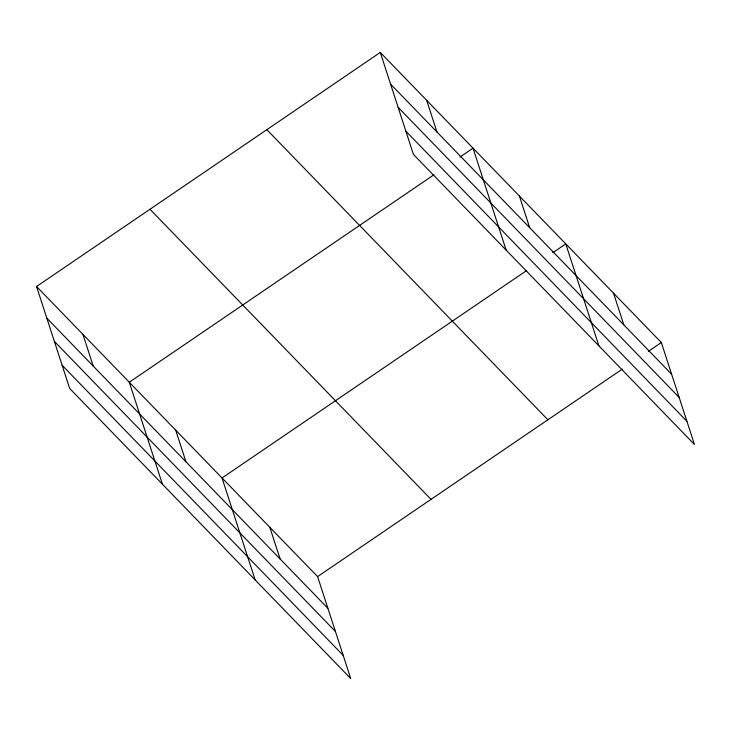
<?xml version="1.0" encoding="UTF-8"?>
<svg xmlns="http://www.w3.org/2000/svg" width="731" height="731" viewBox="0 0 731 731"><rect width="100%" height="100%" fill="white"/><g stroke="black" fill="none" stroke-linecap="round" stroke-linejoin="round"><path stroke-width="1.1" d="M36.55 286.515L317.592 576.613L350.716 678.569L69.673 388.472L36.55 286.515L380.284 52.431L661.327 342.528L694.45 444.485L413.408 154.387L380.284 52.431M433.976 174.755L129.296 382.249L162.419 484.205M460.009 157.028L473.03 148.165L506.154 250.112M526.722 270.488L222.032 477.983L255.165 579.939M552.755 252.762L565.767 243.898L598.899 345.845M317.592 576.613L622.273 369.128M648.306 351.392L661.327 342.528M390.582 84.12L671.615 374.217M398.112 107.302L679.154 397.408M405.879 131.196L686.912 421.294M266.852 129.679L547.894 419.777M149.983 209.267L431.025 499.364M46.848 318.204L327.881 608.302M54.377 341.395L335.419 631.493M62.144 365.281L343.177 655.378M613.547 293.213L623.845 324.902M519.403 196.027L529.692 227.716M426.657 100.302L436.955 131.982M269.812 527.298L280.11 558.987M175.668 430.12L185.957 461.8M82.923 334.387L93.221 366.076"/></g></svg>
